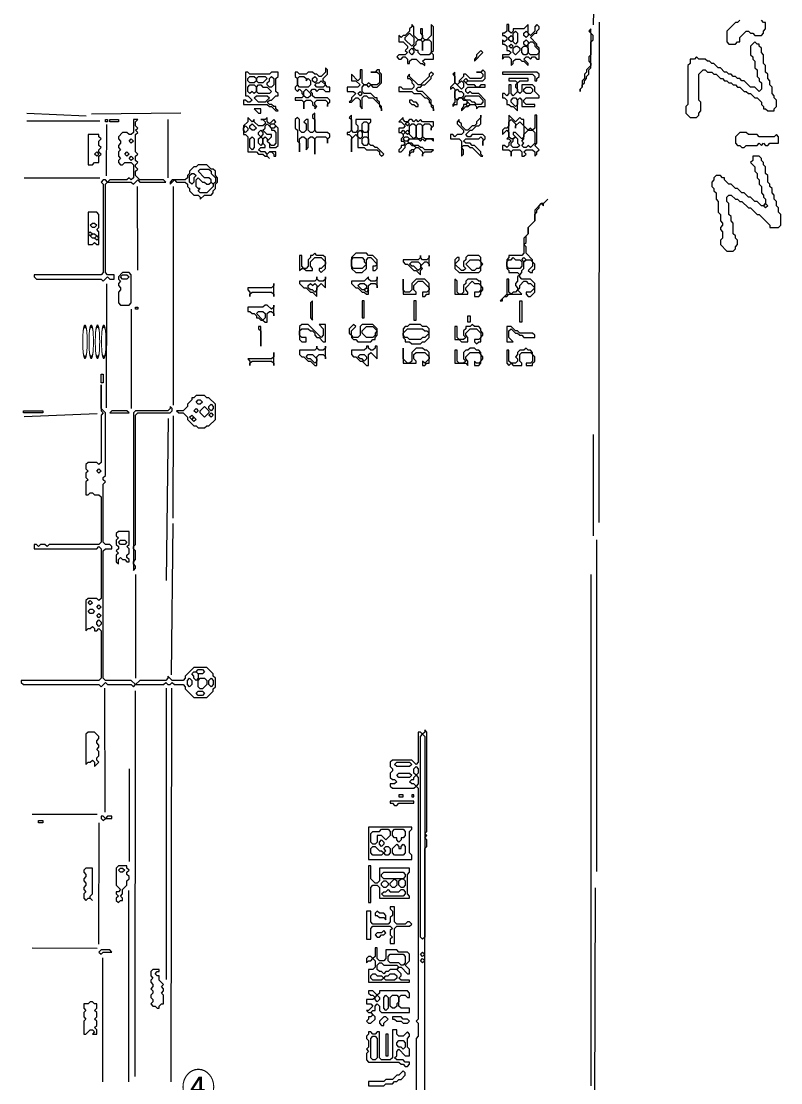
# Model space of a CAD drawing. Extents: x 10 to 1972, y 10 to 1392.
# Drawn here: x 1188 to 1540, y 613.4 to 1105.6 of the extents above; entities that cross this region are included whole.
import ezdxf

# ---------------------------------------------------------------- set-up
doc = ezdxf.new("R2010")
doc.units = 0
for name, color, linetype, lineweight in [('OCR_TEXT', 6, 'Continuous', 0), ('RESIDUAL_GRAPHIC', 3, 'Continuous', 0), ('TEXT_FALLBACK_OUTLINE', 2, 'Continuous', 0), ('TRACE_CURVE', 6, 'Continuous', 0), ('TRACE_STRAIGHT', 5, 'Continuous', 0), ('TRACE_TEXT_SYMBOL', 6, 'Continuous', 0)]:
    doc.layers.add(name, color=color, linetype=linetype, lineweight=lineweight)
doc.styles.add('wqy-unicode', font='wqy-unicode.lff')

msp = doc.modelspace()

# ---------------------------------------------------------------- linework, layer by layer
at = {"layer": 'RESIDUAL_GRAPHIC', "color": 3}
for points in [[(1225, 937), (1225, 925), (1226, 924), (1225, 923), (1225, 901), (1224, 900), (1223, 901), (1219, 901), (1218, 900), (1218, 898), (1219, 897), (1218, 896), (1218, 894), (1219, 893), (1218, 892), (1218, 886), (1219, 886), (1220, 887), (1221, 887), (1222, 886), (1224, 886), (1225, 885), (1225, 864), (1224, 863), (1201, 863), (1200, 862), (1199, 863), (1197, 863), (1196, 862), (1195, 863), (1194, 863), (1194, 861), (1223, 861), (1224, 862), (1225, 861), (1225, 838), (1224, 837), (1223, 838), (1219, 838), (1218, 837), (1218, 823), (1219, 824), (1220, 824), (1221, 825), (1222, 824), (1222, 823), (1223, 823), (1224, 824), (1225, 823), (1225, 801), (1224, 800), (1188, 800), (1188, 799), (1189, 798), (1224, 798), (1225, 797), (1227, 799), (1228, 798), (1239, 798), (1240, 797), (1241, 798), (1254, 798), (1255, 799), (1256, 798)], [(1256, 798), (1257, 798), (1258, 799), (1259, 798), (1263, 798), (1264, 797), (1264, 796), (1268, 792), (1274, 792), (1277, 795), (1277, 796), (1278, 797), (1278, 801), (1277, 802), (1277, 803), (1274, 806), (1268, 806), (1264, 802), (1264, 801), (1263, 800), (1258, 800), (1256, 802), (1256, 801), (1255, 800), (1243, 800), (1241, 798), (1239, 800), (1227, 800), (1226, 801), (1226, 860), (1227, 861), (1230, 861), (1230, 862), (1229, 863), (1227, 863), (1226, 864), (1226, 891), (1227, 892), (1226, 893), (1226, 894), (1227, 895), (1227, 924), (1225, 926), (1225, 937)]]:
    msp.add_lwpolyline(points, dxfattribs=at)
for points in [[(1269, 932), (1268, 931), (1267, 931), (1267, 930), (1265, 928), (1265, 927), (1263, 925), (1260, 925), (1261, 924), (1263, 924), (1265, 922), (1265, 921), (1268, 918), (1269, 918), (1270, 917), (1273, 917), (1274, 918), (1275, 918), (1278, 921), (1278, 928), (1275, 931), (1274, 931), (1273, 932)], [(1268, 925), (1269, 926), (1270, 925), (1269, 924)], [(1269, 929), (1270, 930), (1271, 930), (1272, 929), (1271, 928), (1270, 928)], [(1273, 927), (1275, 925), (1275, 924), (1273, 922), (1271, 924), (1271, 925)], [(1275, 927), (1276, 928), (1277, 927), (1277, 926), (1276, 925), (1275, 926)], [(1266, 922), (1267, 923), (1268, 922), (1267, 921)], [(1267, 921), (1268, 922), (1269, 921), (1268, 920)], [(1275, 923), (1276, 924), (1277, 923), (1276, 922)], [(1223, 897), (1224, 898), (1225, 897), (1224, 896)], [(1219, 836), (1220, 837), (1221, 836), (1220, 835)], [(1219, 832), (1220, 833), (1221, 833), (1222, 832), (1221, 831), (1220, 831)], [(1223, 834), (1224, 835), (1225, 834), (1224, 833)], [(1223, 830), (1224, 831), (1225, 830), (1224, 829)], [(1223, 827), (1224, 828), (1225, 827), (1225, 826), (1224, 825), (1223, 826)], [(1267, 803), (1268, 804), (1269, 804), (1270, 803), (1270, 801), (1269, 800), (1268, 801), (1268, 802)], [(1269, 804), (1270, 805), (1272, 805), (1273, 804), (1272, 803), (1270, 803)], [(1265, 800), (1266, 801), (1267, 800), (1267, 798), (1266, 797), (1265, 798)], [(1270, 800), (1271, 801), (1273, 801), (1274, 800), (1274, 798), (1272, 796), (1271, 796), (1270, 797)], [(1275, 800), (1276, 801), (1277, 800), (1277, 798), (1276, 797), (1275, 798)], [(1269, 794), (1270, 795), (1272, 795), (1273, 794), (1272, 793), (1270, 793)], [(1220, 651), (1219, 650), (1217, 650), (1217, 648), (1218, 647), (1217, 646), (1217, 644), (1218, 643), (1217, 642), (1217, 636), (1218, 636), (1220, 638), (1221, 638), (1222, 637), (1221, 636), (1223, 636), (1223, 638), (1222, 639), (1223, 640), (1223, 642), (1222, 643), (1223, 644), (1223, 646), (1222, 647), (1223, 648), (1223, 650), (1222, 650), (1221, 651)]]:
    msp.add_lwpolyline(points, close=True, dxfattribs=at)
at = {"layer": 'TEXT_FALLBACK_OUTLINE', "color": 2}
for points in [[(1369, 1104), (1369, 1103), (1368, 1102), (1368, 1101), (1366, 1099), (1365, 1099), (1364, 1098), (1363, 1099), (1363, 1096), (1365, 1096), (1367, 1094), (1367, 1093), (1366, 1092), (1367, 1091), (1366, 1090), (1363, 1090), (1362, 1089), (1363, 1088), (1364, 1088), (1365, 1089), (1366, 1089), (1367, 1088), (1367, 1086), (1368, 1086), (1368, 1087), (1369, 1088), (1371, 1088), (1373, 1086), (1374, 1086), (1375, 1085), (1375, 1086), (1374, 1087), (1375, 1088), (1379, 1088), (1379, 1090), (1378, 1091), (1379, 1092), (1379, 1103), (1378, 1104), (1378, 1099), (1376, 1097), (1375, 1097), (1374, 1098), (1374, 1102), (1373, 1102), (1373, 1100), (1374, 1099), (1374, 1098), (1373, 1097), (1372, 1097), (1370, 1099), (1370, 1103)], [(1413, 1104), (1413, 1101), (1412, 1100), (1411, 1100), (1411, 1099), (1412, 1099), (1413, 1098), (1413, 1097), (1412, 1096), (1411, 1097), (1411, 1095), (1412, 1095), (1413, 1094), (1413, 1092), (1414, 1092), (1415, 1091), (1414, 1090), (1411, 1090), (1411, 1088), (1412, 1089), (1414, 1089), (1415, 1088), (1415, 1085), (1416, 1086), (1416, 1087), (1417, 1088), (1419, 1088), (1420, 1087), (1421, 1087), (1423, 1085), (1423, 1086), (1421, 1088), (1422, 1089), (1423, 1089), (1424, 1088), (1425, 1089), (1426, 1089), (1427, 1088), (1428, 1088), (1428, 1093), (1427, 1094), (1427, 1095), (1424, 1098), (1426, 1100), (1427, 1100), (1427, 1101), (1428, 1102), (1428, 1103), (1427, 1104), (1426, 1103), (1426, 1101), (1424, 1099), (1423, 1100), (1423, 1104), (1421, 1102), (1416, 1102), (1416, 1101), (1415, 1100), (1414, 1101), (1414, 1104)], [(1368, 1100), (1370, 1098), (1370, 1095), (1369, 1094), (1366, 1097), (1366, 1098)], [(1414, 1098), (1415, 1099), (1416, 1098), (1416, 1097), (1415, 1096), (1414, 1097)], [(1416, 1100), (1417, 1101), (1418, 1100), (1418, 1096), (1417, 1095), (1416, 1096)], [(1421, 1100), (1422, 1101), (1423, 1100), (1423, 1099), (1422, 1098), (1421, 1099)], [(1368, 1092), (1369, 1093), (1370, 1092), (1370, 1091), (1369, 1090), (1368, 1091)], [(1371, 1096), (1372, 1097), (1373, 1097), (1374, 1096), (1374, 1092), (1374, 1096), (1375, 1097), (1377, 1097), (1378, 1096), (1378, 1091), (1377, 1090), (1373, 1090), (1372, 1091), (1372, 1092), (1371, 1092), (1370, 1093), (1370, 1094), (1371, 1095)], [(1414, 1094), (1415, 1095), (1416, 1094), (1415, 1093)], [(1416, 1093), (1417, 1094), (1418, 1094), (1419, 1093), (1419, 1092), (1417, 1090), (1416, 1091)], [(1420, 1093), (1421, 1094), (1422, 1094), (1423, 1093), (1423, 1091), (1422, 1090), (1421, 1090), (1420, 1091)], [(1421, 1096), (1422, 1097), (1423, 1096), (1423, 1095), (1422, 1094), (1421, 1095)], [(1423, 1095), (1424, 1096), (1425, 1096), (1426, 1095), (1426, 1094), (1428, 1092), (1428, 1091), (1427, 1090), (1424, 1090), (1423, 1091)], [(1401, 1092), (1399, 1090), (1399, 1089), (1398, 1088), (1398, 1087), (1402, 1091)], [(1345, 1083), (1345, 1079), (1344, 1078), (1341, 1081), (1341, 1078), (1343, 1078), (1345, 1076), (1344, 1075), (1339, 1075), (1339, 1073), (1342, 1073), (1343, 1072), (1341, 1070), (1341, 1069), (1340, 1068), (1341, 1068), (1343, 1070), (1344, 1070), (1345, 1069), (1345, 1066), (1346, 1065), (1346, 1070), (1347, 1071), (1348, 1071), (1349, 1070), (1351, 1070), (1354, 1067), (1354, 1066), (1355, 1065), (1355, 1064), (1355, 1066), (1354, 1067), (1354, 1068), (1353, 1069), (1353, 1070), (1352, 1070), (1350, 1072), (1347, 1072), (1346, 1073), (1346, 1075), (1347, 1076), (1348, 1076), (1349, 1075), (1350, 1076), (1351, 1075), (1353, 1075), (1355, 1077), (1355, 1081), (1354, 1082), (1354, 1083), (1353, 1083), (1352, 1082), (1350, 1082), (1353, 1082), (1354, 1081), (1354, 1077), (1353, 1076), (1350, 1076), (1349, 1077), (1348, 1076), (1347, 1076), (1346, 1077), (1346, 1083)], [(1292, 1082), (1292, 1071), (1293, 1071), (1295, 1069), (1294, 1068), (1293, 1068), (1292, 1069), (1291, 1069), (1291, 1067), (1302, 1067), (1303, 1066), (1304, 1066), (1306, 1064), (1307, 1064), (1306, 1065), (1306, 1066), (1305, 1066), (1304, 1067), (1303, 1067), (1302, 1068), (1303, 1069), (1304, 1069), (1306, 1071), (1307, 1071), (1307, 1072), (1306, 1073), (1306, 1079), (1307, 1080), (1307, 1082), (1304, 1082), (1303, 1081), (1294, 1081), (1293, 1082)], [(1293, 1079), (1294, 1080), (1296, 1080), (1297, 1079), (1297, 1078), (1296, 1077), (1294, 1077), (1293, 1078)], [(1297, 1079), (1298, 1080), (1301, 1080), (1302, 1079), (1300, 1077), (1298, 1077), (1297, 1078)], [(1303, 1079), (1304, 1080), (1305, 1079), (1305, 1076), (1304, 1075), (1303, 1075), (1302, 1076), (1302, 1077), (1303, 1078)], [(1316, 1079), (1317, 1080), (1319, 1080), (1320, 1079), (1320, 1078), (1321, 1079), (1322, 1078), (1322, 1076), (1321, 1075), (1317, 1075), (1316, 1076)], [(1323, 1079), (1324, 1080), (1325, 1079), (1325, 1078), (1324, 1077), (1323, 1078)], [(1326, 1077), (1327, 1078), (1329, 1076), (1328, 1075), (1325, 1075), (1324, 1076), (1325, 1077)], [(1378, 1082), (1377, 1081), (1377, 1080), (1373, 1076), (1372, 1076), (1368, 1080), (1368, 1081), (1367, 1080), (1367, 1079), (1368, 1079), (1369, 1078), (1369, 1077), (1370, 1076), (1370, 1075), (1369, 1074), (1365, 1074), (1364, 1075), (1363, 1075), (1363, 1073), (1369, 1073), (1370, 1072), (1373, 1072), (1375, 1070), (1376, 1070), (1377, 1069), (1377, 1068), (1378, 1067), (1378, 1066), (1379, 1065), (1379, 1064), (1379, 1066), (1378, 1067), (1378, 1069), (1374, 1073), (1372, 1073), (1371, 1074), (1372, 1075), (1373, 1075), (1374, 1076), (1375, 1076), (1378, 1079), (1378, 1080), (1379, 1081)], [(1392, 1078), (1393, 1077), (1393, 1075), (1392, 1074), (1390, 1076)], [(1393, 1078), (1394, 1079), (1395, 1078), (1394, 1077)], [(1411, 1082), (1411, 1081), (1425, 1081), (1426, 1080), (1426, 1078), (1427, 1078), (1427, 1079), (1428, 1080), (1428, 1081), (1427, 1082)], [(1414, 1079), (1414, 1078), (1417, 1078), (1418, 1077), (1417, 1076), (1417, 1075), (1418, 1074), (1418, 1073), (1416, 1071), (1415, 1072), (1415, 1076), (1414, 1076), (1414, 1072), (1413, 1071), (1412, 1072), (1411, 1072), (1411, 1070), (1412, 1070), (1413, 1069), (1413, 1067), (1414, 1067), (1415, 1066), (1416, 1066), (1418, 1064), (1418, 1069), (1419, 1070), (1420, 1069), (1420, 1066), (1426, 1066), (1426, 1067), (1422, 1067), (1421, 1068), (1421, 1069), (1422, 1070), (1428, 1070), (1428, 1071), (1426, 1073), (1426, 1075), (1425, 1076), (1420, 1076), (1420, 1073), (1419, 1072), (1418, 1073), (1418, 1077), (1419, 1078), (1423, 1078), (1423, 1079)], [(1293, 1075), (1294, 1076), (1296, 1076), (1297, 1075), (1297, 1073), (1296, 1072), (1295, 1073), (1294, 1072), (1293, 1073)], [(1297, 1075), (1298, 1076), (1299, 1076), (1300, 1075), (1302, 1075), (1304, 1073), (1303, 1072), (1298, 1072), (1297, 1073)], [(1319, 1073), (1320, 1074), (1322, 1072), (1322, 1071), (1321, 1070), (1320, 1070), (1319, 1071)], [(1344, 1072), (1345, 1073), (1346, 1072), (1345, 1071)], [(1389, 1073), (1390, 1074), (1391, 1073), (1392, 1073), (1393, 1072), (1393, 1071), (1392, 1070), (1391, 1070), (1390, 1069), (1389, 1070)], [(1421, 1074), (1422, 1075), (1424, 1075), (1425, 1074), (1425, 1073), (1424, 1072), (1422, 1072), (1421, 1073)], [(1296, 1070), (1297, 1071), (1302, 1071), (1303, 1070), (1301, 1068), (1298, 1068)], [(1368, 1069), (1368, 1068), (1369, 1067), (1370, 1067), (1371, 1066), (1372, 1066), (1372, 1067), (1371, 1068), (1370, 1068), (1369, 1069)], [(1393, 1070), (1394, 1071), (1400, 1071), (1402, 1069), (1402, 1068), (1401, 1067), (1399, 1067), (1398, 1068), (1397, 1068), (1396, 1069), (1394, 1069)], [(1394, 1067), (1395, 1068), (1396, 1067), (1395, 1066)], [(1415, 1069), (1416, 1070), (1417, 1070), (1418, 1069), (1418, 1067), (1417, 1066), (1415, 1068)], [(1296, 1065), (1298, 1063), (1299, 1063), (1299, 1065)], [(1324, 1063), (1323, 1062), (1323, 1061), (1324, 1060), (1324, 1055), (1323, 1054), (1322, 1054), (1321, 1055), (1321, 1060), (1320, 1060), (1319, 1059), (1320, 1058), (1320, 1055), (1319, 1054), (1318, 1054), (1317, 1055), (1317, 1060), (1316, 1061), (1315, 1060), (1315, 1056), (1316, 1055), (1316, 1050), (1317, 1049), (1317, 1045), (1317, 1051), (1318, 1052), (1319, 1052), (1320, 1051), (1320, 1046), (1321, 1047), (1321, 1051), (1322, 1052), (1323, 1052), (1324, 1051), (1324, 1044), (1324, 1051), (1325, 1052), (1329, 1052), (1330, 1051), (1330, 1049), (1330, 1051), (1331, 1052), (1331, 1053), (1330, 1054), (1325, 1054), (1324, 1055)], [(1293, 1061), (1293, 1059), (1291, 1057), (1291, 1053), (1292, 1053), (1293, 1052), (1293, 1045), (1297, 1045), (1298, 1044), (1300, 1044), (1301, 1043), (1302, 1043), (1303, 1042), (1302, 1043), (1302, 1044), (1303, 1045), (1304, 1045), (1305, 1044), (1305, 1043), (1306, 1043), (1306, 1045), (1303, 1045), (1302, 1044), (1301, 1045), (1299, 1045), (1298, 1046), (1299, 1047), (1301, 1047), (1301, 1048), (1300, 1049), (1300, 1051), (1301, 1052), (1302, 1051), (1302, 1050), (1303, 1049), (1303, 1047), (1306, 1047), (1307, 1048), (1307, 1056), (1305, 1058), (1306, 1059), (1305, 1060), (1303, 1058), (1302, 1059), (1302, 1061), (1301, 1060), (1299, 1060), (1300, 1060), (1301, 1059), (1301, 1058), (1300, 1057), (1298, 1057), (1296, 1059), (1296, 1060), (1295, 1059)], [(1341, 1062), (1340, 1061), (1341, 1060), (1341, 1055), (1340, 1054), (1339, 1054), (1339, 1053), (1340, 1053), (1341, 1052), (1341, 1045), (1341, 1051), (1343, 1053), (1344, 1052), (1344, 1047), (1347, 1047), (1348, 1046), (1353, 1046), (1354, 1045), (1354, 1044), (1355, 1043), (1356, 1044), (1353, 1047), (1352, 1047), (1351, 1048), (1350, 1048), (1349, 1049), (1349, 1058), (1350, 1059), (1350, 1060), (1343, 1060), (1343, 1058), (1344, 1057), (1344, 1055), (1343, 1054), (1342, 1054), (1341, 1055)], [(1346, 1058), (1347, 1059), (1348, 1059), (1349, 1058), (1349, 1055), (1348, 1054), (1347, 1054), (1346, 1055)], [(1366, 1058), (1367, 1059), (1368, 1058), (1367, 1057)], [(1401, 1062), (1401, 1061), (1399, 1059), (1399, 1058), (1398, 1057), (1397, 1057), (1395, 1055), (1394, 1055), (1392, 1057), (1392, 1058), (1391, 1059), (1391, 1060), (1390, 1059), (1390, 1058), (1393, 1055), (1393, 1054), (1392, 1053), (1390, 1053), (1389, 1052), (1388, 1053), (1387, 1053), (1387, 1051), (1391, 1051), (1392, 1050), (1392, 1043), (1393, 1044), (1393, 1046), (1392, 1047), (1393, 1048), (1395, 1048), (1396, 1047), (1397, 1047), (1401, 1043), (1402, 1043), (1401, 1044), (1401, 1045), (1398, 1048), (1397, 1048), (1396, 1049), (1394, 1049), (1393, 1050), (1394, 1051), (1400, 1051), (1401, 1052), (1402, 1051), (1402, 1048), (1402, 1050), (1403, 1051), (1403, 1052), (1402, 1053), (1397, 1053), (1396, 1052), (1395, 1052), (1394, 1053), (1396, 1055), (1397, 1055), (1399, 1057), (1400, 1057), (1401, 1058)], [(1414, 1062), (1414, 1057), (1413, 1056), (1412, 1056), (1411, 1055), (1411, 1053), (1413, 1055), (1414, 1054), (1414, 1052), (1413, 1051), (1414, 1051), (1415, 1050), (1414, 1049), (1414, 1048), (1413, 1047), (1412, 1048), (1411, 1048), (1411, 1046), (1414, 1046), (1415, 1045), (1415, 1043), (1415, 1045), (1416, 1046), (1419, 1046), (1420, 1045), (1420, 1043), (1421, 1043), (1422, 1044), (1421, 1045), (1422, 1046), (1425, 1046), (1426, 1045), (1426, 1043), (1427, 1044), (1427, 1045), (1428, 1046), (1426, 1048), (1427, 1049), (1427, 1062), (1426, 1062), (1426, 1056), (1425, 1055), (1424, 1056), (1423, 1055), (1421, 1057), (1421, 1060), (1420, 1060), (1419, 1061), (1417, 1059)], [(1414, 1059), (1415, 1060), (1417, 1058), (1417, 1056), (1417, 1057), (1419, 1059), (1421, 1057), (1421, 1052), (1420, 1051), (1417, 1054), (1416, 1054), (1416, 1053), (1417, 1052), (1416, 1051), (1415, 1051), (1414, 1052)], [(1291, 1056), (1292, 1057), (1293, 1056), (1293, 1055), (1292, 1054), (1291, 1055)], [(1294, 1057), (1295, 1058), (1297, 1056), (1296, 1055), (1295, 1055), (1294, 1056)], [(1298, 1054), (1299, 1055), (1300, 1054), (1300, 1053), (1299, 1052), (1298, 1053)], [(1301, 1057), (1302, 1058), (1304, 1056), (1304, 1055), (1305, 1055), (1306, 1054), (1306, 1049), (1305, 1048), (1304, 1048), (1302, 1050), (1304, 1052), (1304, 1053), (1302, 1053), (1300, 1055), (1301, 1056)], [(1303, 1057), (1304, 1058), (1305, 1058), (1306, 1057), (1305, 1056), (1304, 1056)], [(1344, 1054), (1345, 1055), (1346, 1054), (1346, 1052), (1345, 1051), (1344, 1052)], [(1364, 1054), (1365, 1055), (1366, 1054), (1365, 1053)], [(1366, 1054), (1367, 1055), (1368, 1054), (1367, 1053)], [(1368, 1057), (1369, 1058), (1370, 1058), (1371, 1057), (1371, 1052), (1370, 1051), (1368, 1053)], [(1371, 1057), (1372, 1058), (1373, 1058), (1374, 1057), (1374, 1052), (1373, 1051), (1372, 1051), (1371, 1052)], [(1423, 1055), (1425, 1055), (1426, 1054), (1426, 1049), (1424, 1047), (1423, 1048), (1422, 1047), (1421, 1047), (1420, 1048), (1421, 1049), (1420, 1050), (1421, 1051), (1421, 1053)], [(1294, 1051), (1295, 1052), (1296, 1051), (1296, 1047), (1295, 1046), (1294, 1047)], [(1298, 1051), (1299, 1052), (1300, 1051), (1300, 1049), (1299, 1048), (1298, 1049)], [(1346, 1051), (1347, 1052), (1348, 1052), (1349, 1051), (1349, 1049), (1348, 1048), (1347, 1048), (1346, 1049)], [(1365, 1051), (1366, 1052), (1367, 1052), (1368, 1051), (1367, 1050), (1366, 1050)], [(1416, 1051), (1417, 1052), (1418, 1051), (1418, 1049), (1419, 1048), (1418, 1047), (1416, 1047), (1415, 1048), (1415, 1049), (1416, 1050)], [(1219, 1017), (1219, 1002), (1221, 1002), (1222, 1003), (1223, 1002), (1224, 1002), (1224, 1008), (1223, 1009), (1224, 1010), (1224, 1016), (1223, 1017)], [(1220, 1011), (1221, 1012), (1222, 1012), (1223, 1011), (1222, 1010), (1221, 1010)], [(1219, 1007), (1220, 1008), (1221, 1007), (1220, 1006)], [(1220, 1006), (1221, 1007), (1222, 1007), (1223, 1006), (1222, 1005), (1221, 1005)], [(1222, 1005), (1223, 1006), (1224, 1005), (1223, 1004)], [(1324, 998), (1323, 997), (1322, 997), (1322, 996), (1321, 995), (1321, 992), (1320, 991), (1319, 991), (1318, 992), (1318, 997), (1317, 997), (1317, 990), (1318, 991), (1319, 991), (1320, 990), (1323, 990), (1323, 991), (1322, 992), (1322, 994), (1324, 996), (1327, 996), (1329, 994), (1329, 993), (1327, 991), (1326, 991), (1326, 990), (1327, 989), (1329, 991), (1329, 996), (1328, 997), (1325, 997)], [(1343, 998), (1341, 996), (1341, 991), (1343, 989), (1346, 989), (1348, 991), (1348, 995), (1349, 996), (1350, 996), (1353, 993), (1352, 992), (1351, 992), (1351, 990), (1352, 990), (1353, 991), (1353, 995), (1351, 997), (1349, 997), (1348, 998)], [(1341, 995), (1342, 996), (1346, 996), (1347, 995), (1347, 994), (1348, 993), (1346, 991), (1342, 991), (1341, 992)], [(1373, 997), (1373, 996), (1372, 995), (1365, 995), (1365, 994), (1366, 993), (1367, 993), (1370, 990), (1371, 990), (1373, 988), (1373, 990), (1374, 991), (1373, 992), (1375, 994), (1376, 994), (1377, 993), (1377, 992), (1377, 997), (1377, 996), (1376, 995), (1374, 995), (1373, 996)], [(1395, 997), (1394, 996), (1394, 995), (1393, 994), (1393, 992), (1394, 991), (1393, 990), (1392, 990), (1389, 993), (1391, 995), (1391, 996), (1390, 996), (1389, 995), (1389, 991), (1391, 989), (1400, 989), (1401, 990), (1401, 992), (1402, 993), (1401, 994), (1401, 996), (1400, 997)], [(1396, 995), (1400, 995), (1401, 994), (1401, 992), (1400, 991), (1399, 991), (1398, 990), (1397, 990), (1394, 993)], [(1415, 995), (1416, 996), (1417, 995), (1419, 995), (1420, 994), (1420, 992), (1419, 991), (1414, 991), (1413, 992), (1413, 994), (1414, 995)], [(1420, 995), (1421, 996), (1422, 995), (1421, 994)], [(1368, 993), (1369, 994), (1372, 994), (1373, 993), (1373, 991), (1372, 990), (1370, 992), (1369, 992)], [(1325, 987), (1325, 986), (1324, 985), (1317, 985), (1317, 984), (1319, 982), (1320, 982), (1322, 980), (1323, 980), (1325, 978), (1325, 982), (1327, 984), (1329, 982), (1329, 987), (1329, 986), (1328, 985), (1326, 985), (1325, 986)], [(1349, 987), (1347, 985), (1341, 985), (1341, 984), (1343, 982), (1344, 982), (1346, 980), (1347, 980), (1348, 979), (1349, 979), (1349, 983), (1350, 984), (1352, 984), (1353, 983), (1353, 982), (1353, 987), (1353, 986), (1352, 985), (1350, 985), (1349, 986)], [(1365, 986), (1365, 979), (1371, 979), (1371, 980), (1370, 981), (1370, 983), (1372, 985), (1374, 985), (1377, 982), (1377, 981), (1376, 980), (1374, 980), (1374, 978), (1375, 978), (1376, 979), (1377, 979), (1377, 984), (1375, 986), (1371, 986), (1369, 984), (1369, 981), (1368, 980), (1366, 980), (1365, 981)], [(1389, 986), (1389, 979), (1395, 979), (1395, 980), (1394, 981), (1394, 982), (1397, 985), (1398, 984), (1400, 984), (1401, 983), (1401, 981), (1400, 980), (1398, 980), (1398, 978), (1400, 978), (1401, 979), (1401, 980), (1402, 981), (1402, 982), (1401, 983), (1401, 985), (1400, 985), (1399, 986), (1395, 986), (1394, 985), (1394, 984), (1393, 983), (1393, 980), (1392, 979), (1391, 979), (1390, 980), (1390, 985)], [(1305, 984), (1305, 983), (1304, 982), (1293, 982), (1293, 981), (1294, 980), (1294, 978), (1294, 979), (1295, 980), (1304, 980), (1305, 979), (1305, 978)], [(1321, 983), (1322, 984), (1323, 983), (1324, 984), (1325, 983), (1325, 981), (1324, 980), (1323, 981), (1322, 981), (1321, 982)], [(1344, 983), (1345, 984), (1347, 984), (1348, 983), (1348, 982), (1347, 981), (1346, 981)], [(1347, 981), (1348, 982), (1349, 981), (1348, 980)], [(1323, 976), (1322, 975), (1322, 968), (1323, 967)], [(1346, 976), (1346, 968), (1347, 968), (1347, 976)], [(1370, 976), (1370, 967), (1371, 967), (1371, 976)], [(1419, 976), (1420, 976), (1420, 966), (1419, 966)], [(1301, 974), (1300, 973), (1293, 973), (1293, 971), (1294, 971), (1295, 970), (1296, 970), (1297, 969), (1297, 968), (1298, 968), (1299, 967), (1300, 967), (1301, 966), (1302, 966), (1302, 970), (1303, 971), (1304, 971), (1305, 970), (1305, 969), (1305, 974), (1305, 973), (1304, 972), (1302, 974)], [(1297, 970), (1298, 971), (1300, 971), (1301, 970), (1301, 968), (1300, 967)], [(1318, 965), (1317, 964), (1317, 958), (1318, 957), (1320, 957), (1320, 959), (1318, 959), (1317, 960), (1317, 962), (1318, 963), (1321, 963), (1322, 962), (1323, 962), (1324, 961), (1324, 960), (1325, 959), (1326, 959), (1328, 957), (1329, 957), (1329, 965), (1326, 965), (1328, 963), (1328, 960), (1327, 959), (1321, 965)], [(1342, 965), (1340, 963), (1340, 961), (1341, 960), (1341, 959), (1342, 958), (1343, 958), (1344, 957), (1350, 957), (1351, 958), (1352, 958), (1352, 959), (1353, 960), (1353, 963), (1351, 965), (1346, 965), (1345, 964), (1345, 960), (1344, 959), (1342, 959), (1341, 960), (1341, 962), (1343, 964)], [(1368, 965), (1367, 964), (1366, 964), (1365, 963), (1365, 959), (1366, 958), (1366, 957), (1368, 957), (1369, 956), (1373, 956), (1374, 957), (1375, 957), (1377, 959), (1377, 963), (1376, 964), (1374, 964), (1373, 965)], [(1397, 965), (1396, 964), (1394, 964), (1394, 963), (1393, 962), (1393, 960), (1394, 959), (1393, 958), (1391, 958), (1390, 959), (1390, 964), (1389, 964), (1389, 958), (1391, 958), (1392, 957), (1395, 957), (1395, 959), (1394, 960), (1394, 961), (1396, 963), (1399, 963), (1401, 961), (1401, 959), (1400, 958), (1398, 958), (1398, 957), (1399, 956), (1400, 957), (1401, 957), (1401, 959), (1402, 960), (1402, 961), (1401, 962), (1401, 963), (1400, 964), (1398, 964)], [(1395, 969), (1396, 969), (1396, 966), (1395, 966)], [(1298, 964), (1298, 963), (1299, 962), (1299, 955), (1299, 964)], [(1348, 964), (1351, 964), (1353, 962), (1352, 961), (1352, 960), (1351, 959), (1348, 959), (1346, 961), (1346, 962)], [(1367, 963), (1374, 963), (1375, 962), (1376, 962), (1377, 961), (1375, 959), (1374, 959), (1373, 958), (1368, 958), (1367, 959), (1366, 959), (1365, 960), (1365, 961)], [(1413, 964), (1413, 957), (1416, 957), (1414, 959), (1414, 962), (1415, 963), (1417, 961), (1418, 961), (1419, 960), (1420, 960), (1421, 959), (1426, 959), (1426, 960), (1425, 961), (1419, 961), (1418, 962), (1417, 962), (1415, 964)], [(1325, 955), (1325, 954), (1324, 953), (1317, 953), (1317, 951), (1318, 950), (1319, 950), (1321, 948), (1322, 948), (1324, 946), (1325, 946), (1325, 950), (1326, 951), (1328, 951), (1329, 950), (1329, 949), (1329, 955), (1329, 954), (1328, 953), (1326, 953), (1325, 954)], [(1348, 955), (1348, 954), (1347, 953), (1341, 953), (1341, 951), (1342, 950), (1343, 950), (1345, 948), (1346, 948), (1348, 946), (1349, 946), (1349, 951), (1350, 952), (1353, 949), (1353, 955), (1352, 955), (1352, 954), (1351, 953), (1350, 953), (1349, 954), (1349, 955)], [(1305, 952), (1305, 950), (1304, 949), (1293, 949), (1294, 948), (1294, 946), (1294, 947), (1295, 948), (1304, 948), (1305, 947), (1305, 946)], [(1320, 950), (1321, 951), (1323, 951), (1325, 949), (1325, 948), (1324, 947), (1322, 949), (1321, 949)], [(1344, 950), (1345, 951), (1347, 951), (1348, 950), (1348, 949), (1347, 948), (1346, 949), (1345, 949)], [(1365, 954), (1365, 947), (1371, 947), (1371, 948), (1370, 949), (1370, 951), (1371, 952), (1375, 952), (1377, 950), (1377, 949), (1375, 947), (1374, 948), (1374, 946), (1375, 946), (1376, 947), (1377, 947), (1377, 952), (1376, 953), (1375, 953), (1374, 954), (1371, 954), (1369, 952), (1369, 948), (1368, 947), (1367, 947), (1365, 949)], [(1396, 954), (1395, 953), (1394, 953), (1393, 952), (1393, 949), (1394, 948), (1393, 947), (1391, 947), (1390, 948), (1390, 953), (1389, 953), (1389, 947), (1394, 947), (1395, 946), (1395, 948), (1394, 949), (1394, 950), (1396, 952), (1400, 952), (1401, 951), (1401, 948), (1400, 947), (1399, 947), (1398, 948), (1398, 946), (1400, 946), (1401, 947), (1401, 948), (1402, 949), (1402, 950), (1401, 951), (1401, 952), (1400, 953), (1399, 953), (1398, 954)], [(1422, 954), (1421, 953), (1419, 953), (1418, 952), (1418, 951), (1417, 950), (1418, 949), (1418, 948), (1417, 947), (1415, 947), (1414, 948), (1414, 953), (1413, 953), (1413, 947), (1414, 946), (1415, 947), (1416, 946), (1420, 946), (1420, 947), (1419, 948), (1419, 951), (1420, 952), (1424, 952), (1425, 951), (1425, 948), (1424, 947), (1422, 947), (1422, 946), (1425, 946), (1425, 947), (1426, 948), (1426, 950), (1425, 951), (1425, 952), (1424, 953), (1423, 953)], [(1373, 774), (1374, 775), (1375, 774), (1375, 681), (1374, 680), (1373, 681)], [(1361, 761), (1362, 762), (1368, 762), (1369, 761), (1368, 760), (1362, 760)], [(1370, 759), (1371, 760), (1372, 759), (1372, 757), (1371, 756), (1370, 757)], [(1362, 756), (1363, 757), (1368, 757), (1369, 756), (1368, 755), (1363, 755)], [(1370, 755), (1371, 756), (1372, 755), (1372, 752), (1371, 751), (1370, 752), (1369, 752), (1368, 753), (1369, 754), (1370, 754)], [(1359, 744), (1359, 743), (1360, 743), (1361, 742), (1362, 742), (1363, 743), (1370, 743), (1370, 744)], [(1363, 747), (1363, 746), (1365, 746), (1365, 747)], [(1369, 747), (1369, 746), (1370, 746), (1370, 747)], [(1349, 732), (1349, 717), (1369, 717), (1369, 719), (1368, 720), (1368, 730), (1369, 731), (1369, 732)], [(1354, 730), (1355, 731), (1358, 731), (1359, 730), (1359, 728), (1357, 726), (1355, 728), (1353, 728), (1353, 725), (1352, 724), (1351, 724), (1350, 725), (1350, 729), (1351, 730)], [(1360, 730), (1361, 731), (1365, 731), (1366, 730), (1366, 728), (1365, 727), (1364, 727), (1364, 726), (1363, 725), (1362, 726), (1362, 727), (1361, 727), (1360, 728)], [(1354, 725), (1355, 726), (1356, 725), (1356, 724), (1355, 723), (1354, 724)], [(1362, 724), (1363, 723), (1363, 722), (1364, 722), (1364, 723), (1365, 724), (1366, 723), (1366, 720), (1365, 719), (1361, 719), (1360, 720), (1360, 722)], [(1350, 722), (1351, 723), (1352, 723), (1354, 721), (1355, 721), (1356, 720), (1355, 719), (1351, 719), (1350, 720)], [(1356, 722), (1357, 723), (1358, 723), (1359, 722), (1359, 720), (1358, 719), (1357, 719), (1356, 720), (1357, 721)], [(1233, 714), (1232, 713), (1232, 705), (1234, 703), (1233, 702), (1232, 702), (1232, 701), (1233, 700), (1232, 699), (1232, 698), (1233, 697), (1234, 698), (1235, 698), (1235, 699), (1234, 700), (1235, 701), (1235, 703), (1237, 705), (1237, 707), (1238, 708), (1238, 709), (1237, 710), (1237, 711), (1238, 712), (1237, 713), (1237, 714)], [(1349, 714), (1349, 697), (1350, 697), (1350, 704), (1351, 705), (1353, 705), (1354, 704), (1354, 699), (1368, 699), (1368, 700), (1367, 701), (1367, 710), (1368, 711), (1368, 713), (1354, 713), (1354, 707), (1353, 706), (1352, 706), (1350, 708), (1350, 714)], [(1233, 712), (1234, 713), (1235, 713), (1236, 712), (1235, 711), (1234, 711)], [(1355, 710), (1356, 711), (1365, 711), (1366, 710), (1366, 709), (1365, 708), (1356, 708), (1355, 709)], [(1355, 706), (1356, 707), (1357, 707), (1358, 706), (1358, 705), (1357, 704), (1356, 704), (1355, 705)], [(1361, 708), (1362, 707), (1362, 705), (1361, 704), (1360, 704), (1359, 705), (1359, 706)], [(1363, 707), (1364, 708), (1365, 708), (1366, 707), (1366, 705), (1365, 704), (1364, 704), (1363, 705)], [(1357, 702), (1358, 703), (1359, 702), (1363, 702), (1364, 703), (1365, 703), (1366, 702), (1366, 701), (1365, 700), (1356, 700), (1355, 701), (1356, 702)], [(1359, 695), (1359, 694), (1360, 693), (1360, 691), (1359, 690), (1359, 688), (1358, 687), (1351, 687), (1350, 688), (1350, 693), (1348, 693), (1348, 680), (1350, 680), (1350, 685), (1351, 686), (1359, 686), (1360, 685), (1359, 684), (1359, 682), (1360, 681), (1359, 680), (1359, 678), (1361, 678), (1361, 685), (1362, 686), (1368, 686), (1369, 687), (1368, 688), (1367, 688), (1366, 687), (1362, 687), (1361, 688), (1361, 695)], [(1353, 693), (1352, 692), (1352, 691), (1353, 691), (1354, 690), (1356, 690), (1357, 689), (1357, 691), (1356, 692), (1354, 692)], [(1356, 684), (1355, 683), (1353, 683), (1352, 682), (1353, 681), (1354, 681), (1355, 682), (1356, 682), (1357, 683)], [(1352, 676), (1352, 672), (1351, 671), (1350, 672), (1349, 672), (1348, 671), (1348, 669), (1349, 670), (1350, 670), (1351, 671), (1352, 670), (1352, 667), (1351, 666), (1349, 666), (1349, 660), (1368, 660), (1368, 661), (1364, 661), (1363, 662), (1364, 663), (1364, 664), (1362, 666), (1363, 667), (1364, 667), (1367, 664), (1368, 664), (1368, 666), (1366, 668), (1368, 670), (1368, 673), (1367, 674), (1363, 674), (1362, 675), (1357, 675), (1357, 671), (1356, 670), (1354, 670), (1353, 671), (1353, 676)], [(1358, 672), (1359, 673), (1365, 673), (1366, 672), (1366, 669), (1365, 668), (1364, 668), (1363, 669), (1359, 669), (1358, 670)], [(1373, 673), (1374, 674), (1375, 673), (1374, 672)], [(1373, 670), (1374, 671), (1375, 670), (1374, 669)], [(1249, 666), (1248, 665), (1248, 663), (1249, 662), (1248, 661), (1248, 660), (1249, 659), (1249, 658), (1248, 657), (1249, 656), (1249, 655), (1248, 654), (1248, 653), (1249, 652), (1249, 651), (1248, 650), (1249, 649), (1250, 649), (1251, 648), (1252, 648), (1252, 649), (1253, 650), (1254, 650), (1254, 654), (1253, 655), (1254, 656), (1254, 657), (1253, 658), (1254, 659), (1252, 661), (1252, 663), (1251, 663), (1250, 664), (1251, 665), (1252, 665), (1252, 666)], [(1353, 668), (1354, 669), (1355, 669), (1356, 668), (1362, 668), (1363, 667), (1362, 666), (1359, 666), (1358, 665), (1357, 665), (1356, 664), (1355, 665), (1354, 665), (1353, 666)], [(1350, 663), (1351, 664), (1352, 664), (1353, 663), (1355, 663), (1356, 662), (1355, 661), (1351, 661), (1350, 662)], [(1358, 663), (1359, 664), (1361, 664), (1362, 663), (1362, 662), (1361, 661), (1357, 661), (1356, 662), (1357, 663)], [(1349, 656), (1349, 655), (1350, 654), (1351, 654), (1352, 653), (1351, 652), (1348, 652), (1348, 650), (1350, 650), (1351, 649), (1349, 647), (1348, 647), (1349, 646), (1350, 646), (1351, 645), (1350, 644), (1349, 644), (1349, 643), (1348, 642), (1349, 641), (1350, 641), (1352, 643), (1352, 644), (1350, 646), (1351, 647), (1352, 647), (1352, 649), (1353, 650), (1354, 649), (1354, 647), (1355, 646), (1368, 646), (1368, 648), (1364, 648), (1363, 649), (1363, 653), (1364, 654), (1366, 654), (1367, 653), (1368, 653), (1368, 655), (1367, 656), (1354, 656), (1354, 655), (1353, 654), (1351, 656)], [(1352, 653), (1353, 654), (1354, 653), (1354, 652), (1353, 651), (1352, 652)], [(1356, 653), (1357, 654), (1358, 653), (1358, 648), (1357, 647), (1356, 648)], [(1359, 653), (1360, 654), (1362, 654), (1363, 653), (1363, 651), (1362, 650), (1362, 649), (1361, 648), (1360, 648), (1359, 649)], [(1356, 644), (1354, 642), (1354, 641), (1355, 640), (1356, 640), (1356, 641), (1358, 643), (1357, 644)], [(1360, 644), (1360, 643), (1361, 643), (1362, 642), (1364, 642), (1365, 641), (1367, 641), (1368, 642), (1367, 643), (1365, 643), (1364, 644)], [(1360, 638), (1360, 625), (1359, 624), (1355, 624), (1354, 625), (1354, 637), (1353, 637), (1352, 636), (1351, 636), (1350, 637), (1349, 637), (1349, 636), (1348, 635), (1348, 634), (1349, 633), (1349, 630), (1348, 629), (1349, 628), (1348, 627), (1348, 624), (1349, 623), (1363, 623), (1364, 622), (1365, 622), (1366, 621), (1367, 621), (1368, 622), (1368, 623), (1366, 623), (1365, 624), (1362, 624), (1361, 625), (1362, 626), (1362, 628), (1363, 629), (1366, 626), (1368, 626), (1368, 629), (1367, 630), (1367, 634), (1368, 635), (1368, 636), (1367, 637), (1365, 635), (1363, 635), (1362, 636), (1362, 638)], [(1350, 634), (1351, 635), (1352, 635), (1353, 634), (1353, 625), (1352, 624), (1351, 624), (1350, 625)], [(1357, 636), (1357, 626), (1358, 626), (1358, 636)], [(1362, 632), (1363, 633), (1365, 633), (1366, 632), (1366, 630), (1365, 629), (1364, 630), (1363, 630), (1362, 631)], [(1365, 619), (1363, 617), (1362, 617), (1360, 615), (1357, 615), (1356, 614), (1349, 614), (1349, 612), (1356, 612), (1357, 613), (1360, 613), (1361, 614), (1362, 614), (1363, 615), (1364, 615), (1366, 617), (1366, 618)]]:
    msp.add_lwpolyline(points, close=True, dxfattribs=at)
for points in [[(1329, 1084), (1329, 1082), (1327, 1080), (1326, 1080), (1325, 1081), (1324, 1081), (1323, 1082), (1321, 1082), (1320, 1081), (1317, 1081), (1316, 1082), (1315, 1082), (1315, 1080), (1316, 1079), (1316, 1076), (1315, 1075), (1315, 1074), (1316, 1073), (1317, 1074), (1318, 1073), (1318, 1072), (1319, 1071), (1318, 1070), (1315, 1070), (1315, 1069), (1318, 1069), (1319, 1068), (1319, 1065), (1319, 1068), (1320, 1069), (1322, 1069), (1323, 1068), (1323, 1067), (1324, 1066), (1324, 1065), (1325, 1066), (1324, 1067), (1324, 1068), (1325, 1069), (1329, 1069), (1330, 1068), (1330, 1066), (1330, 1067), (1331, 1068), (1331, 1069), (1330, 1070), (1324, 1070), (1323, 1071), (1323, 1072), (1322, 1073), (1323, 1074), (1324, 1074), (1325, 1073), (1326, 1074), (1328, 1074), (1329, 1073), (1331, 1073), (1331, 1075), (1330, 1075), (1329, 1076), (1329, 1077), (1328, 1078), (1328, 1079), (1330, 1081)], [(1330, 1081), (1330, 1083), (1329, 1084)], [(1402, 1083), (1401, 1082), (1399, 1082), (1401, 1082), (1402, 1081), (1402, 1080), (1401, 1079), (1396, 1079), (1394, 1081), (1393, 1081), (1393, 1080), (1391, 1078), (1391, 1077), (1390, 1076), (1389, 1077), (1389, 1082), (1388, 1081), (1389, 1080), (1389, 1077), (1387, 1075), (1387, 1074), (1388, 1075), (1389, 1074), (1389, 1068), (1388, 1067), (1388, 1066), (1389, 1067), (1390, 1067), (1390, 1069), (1391, 1070), (1392, 1070), (1393, 1069), (1394, 1069), (1395, 1068), (1394, 1067), (1393, 1067), (1393, 1066), (1392, 1065), (1392, 1064), (1394, 1066), (1395, 1066), (1396, 1067), (1398, 1067), (1399, 1066), (1399, 1065), (1400, 1066), (1403, 1066), (1403, 1069), (1400, 1072), (1397, 1072), (1396, 1073), (1395, 1072), (1394, 1073), (1394, 1074), (1395, 1075), (1403, 1075), (1403, 1076), (1401, 1076), (1400, 1075), (1399, 1075), (1398, 1076), (1395, 1076), (1394, 1077), (1395, 1078)], [(1395, 1078), (1402, 1078), (1403, 1079), (1403, 1082), (1402, 1083)], [(1365, 1061), (1363, 1059), (1364, 1059), (1366, 1057), (1365, 1056), (1363, 1056), (1363, 1054), (1364, 1054), (1365, 1053), (1365, 1052), (1364, 1051), (1364, 1050), (1365, 1050), (1366, 1049), (1365, 1048), (1364, 1048), (1364, 1047), (1363, 1046), (1363, 1045), (1364, 1045), (1366, 1047), (1366, 1048), (1367, 1049), (1368, 1049), (1369, 1048), (1370, 1048), (1371, 1047), (1370, 1046), (1369, 1046), (1368, 1045), (1368, 1043), (1368, 1044), (1369, 1045), (1370, 1045), (1370, 1046), (1371, 1047), (1372, 1047), (1374, 1045), (1374, 1043), (1374, 1044), (1375, 1045), (1378, 1045), (1379, 1046), (1375, 1046), (1374, 1047), (1373, 1047), (1372, 1048), (1370, 1048), (1369, 1049), (1368, 1049), (1367, 1050), (1368, 1051), (1372, 1051), (1373, 1050), (1374, 1051), (1375, 1050), (1376, 1051), (1378, 1051), (1379, 1050), (1379, 1051), (1375, 1051), (1374, 1052), (1374, 1057), (1375, 1058)], [(1375, 1058), (1377, 1058), (1378, 1057), (1378, 1055), (1378, 1056), (1379, 1057), (1379, 1059), (1374, 1059), (1373, 1060), (1372, 1059), (1371, 1060), (1370, 1059), (1369, 1060), (1368, 1060), (1367, 1059), (1366, 1059), (1365, 1060), (1365, 1061)], [(1432, 1023), (1430, 1021), (1429, 1021), (1426, 1018), (1426, 1013), (1423, 1010), (1423, 1007), (1421, 1005), (1421, 998), (1420, 997), (1414, 997), (1414, 996), (1413, 995), (1413, 991), (1414, 990), (1414, 989), (1418, 989), (1419, 988), (1418, 987), (1418, 985), (1417, 984), (1417, 983), (1418, 982), (1418, 981), (1417, 980), (1416, 980), (1415, 979), (1414, 980), (1414, 986), (1413, 986), (1413, 979), (1410, 976), (1411, 976), (1411, 977), (1412, 978), (1413, 978), (1414, 979), (1420, 979), (1418, 981), (1419, 982), (1419, 983), (1421, 985), (1422, 985), (1423, 984), (1424, 984), (1426, 982), (1424, 980), (1422, 980), (1422, 979), (1423, 978), (1424, 978), (1426, 980), (1426, 984), (1424, 986), (1420, 986), (1419, 987), (1419, 988), (1420, 989), (1420, 990), (1421, 991), (1421, 994), (1422, 995), (1424, 995), (1425, 994)], [(1425, 994), (1425, 992), (1423, 990), (1424, 989), (1425, 989), (1425, 990), (1426, 991), (1426, 993), (1425, 994), (1425, 995), (1422, 998), (1422, 1001), (1421, 1002), (1422, 1003), (1422, 1006), (1423, 1007), (1423, 1010), (1426, 1013), (1426, 1016), (1427, 1017), (1427, 1018), (1428, 1019), (1428, 1020), (1429, 1021), (1430, 1020), (1430, 1021), (1432, 1023)], [(1375, 581), (1375, 722), (1376, 723), (1376, 726), (1375, 727), (1376, 728), (1375, 729), (1376, 730), (1376, 776), (1375, 777), (1375, 776), (1374, 775), (1373, 776), (1372, 776), (1372, 762), (1371, 761), (1369, 763), (1360, 763), (1359, 762), (1359, 760), (1360, 759), (1360, 758), (1359, 757), (1359, 755), (1360, 754), (1361, 754), (1362, 753), (1361, 752), (1359, 752), (1359, 751), (1360, 750), (1370, 750), (1371, 751), (1372, 750), (1372, 643), (1371, 642), (1372, 641), (1372, 635), (1371, 634), (1371, 581)]]:
    msp.add_lwpolyline(points, dxfattribs=at)
at = {"layer": 'TRACE_CURVE', "color": 6}
for points in [[(1240, 1060), (1240, 1054), (1239, 1053), (1238, 1053), (1237, 1054), (1235, 1054), (1233, 1052), (1233, 1051), (1234, 1050), (1234, 1049), (1233, 1048), (1233, 1047), (1234, 1046), (1233, 1045), (1233, 1043), (1234, 1042), (1233, 1041), (1233, 1040), (1234, 1039), (1235, 1039), (1236, 1040), (1239, 1040), (1240, 1039), (1240, 1033), (1239, 1032), (1238, 1033), (1237, 1032), (1229, 1032), (1228, 1031), (1227, 1032), (1226, 1032), (1225, 1031), (1226, 1030), (1226, 989), (1225, 988), (1194, 988), (1194, 987), (1195, 986), (1225, 986), (1226, 985), (1228, 987), (1229, 986), (1231, 986), (1231, 988), (1228, 988), (1227, 989), (1227, 1030), (1228, 1031), (1239, 1031), (1240, 1030), (1242, 1032), (1243, 1031), (1255, 1031), (1254, 1032), (1243, 1032), (1241, 1034), (1241, 1036), (1242, 1037), (1241, 1038), (1241, 1039), (1242, 1040), (1241, 1041), (1241, 1043), (1242, 1044)], [(1242, 1044), (1241, 1045), (1241, 1053), (1242, 1054), (1241, 1055), (1242, 1056), (1241, 1057), (1241, 1059), (1242, 1060), (1240, 1060)]]:
    msp.add_lwpolyline(points, dxfattribs=at)
for points in [[(1238, 1050), (1239, 1051), (1240, 1050), (1239, 1049)], [(1236, 1044), (1237, 1045), (1238, 1044), (1237, 1043)], [(1238, 1042), (1239, 1043), (1240, 1042), (1239, 1041)], [(1257, 927), (1257, 926), (1256, 925), (1241, 925), (1240, 924), (1240, 851), (1241, 852), (1241, 853), (1240, 854), (1240, 855), (1241, 856), (1241, 860), (1240, 861), (1240, 862), (1241, 863), (1241, 923), (1242, 924), (1257, 924), (1258, 925), (1258, 926)]]:
    msp.add_lwpolyline(points, close=True, dxfattribs=at)
at = {"layer": 'TRACE_STRAIGHT', "color": 5}
for p, q in [((1453.28, 1103.84), (1454.17, 1163.88)), ((1455.77, 873.11), (1456.02, 1105.13)), ((1220.61, 1062.58), (1261.89, 1063.17)), ((1190.58, 1062.97), (1218.14, 1061.68)), ((1190.62, 1059.44), (1224.37, 1059.39)), ((1256, 1060), (1256, 1033)), ((1227.59, 1033.87), (1227.64, 1057.63)), ((1189.37, 1032.97), (1224.38, 1032.93)), ((1241.71, 1028.88), (1241.84, 990.12)), ((1258.61, 927.62), (1258.61, 1028.88)), ((1227.51, 926.37), (1227.7, 983.88)), ((1239, 972), (1239, 926)), ((1189.34, 922.27), (1223.13, 923.69)), ((1255.3, 846.36), (1256.22, 921.38)), ((1258.47, 875.12), (1258.63, 922.62)), ((1453, 914), (1453, 867)), ((1257.62, 802.62), (1258.46, 872.64)), ((1454.69, 711.37), (1454.73, 865.13)), ((1241, 849), (1241, 801)), ((1452, 849), (1452, 612)), ((1226.66, 796.38), (1226.67, 738.88)), ((1240.86, 616.37), (1240.92, 795.13)), ((1255.13, 796.37), (1255.18, 661.37)), ((1257.46, 613.87), (1257.74, 796.37)), ((1238, 759), (1238, 716)), ((1193.12, 738), (1223.13, 737.92)), ((1224, 677.62), (1224.15, 733.88)), ((1453.45, 506.37), (1454.1, 703.88)), ((1237.84, 613.88), (1237.9, 702.63)), ((1193.12, 675.96), (1223.13, 675.88)), ((1225.75, 613.87), (1225.79, 671.38))]:
    msp.add_line(p, q, dxfattribs=at)
at = {"layer": 'TRACE_TEXT_SYMBOL', "color": 6}
for points in [[(1521, 1106), (1520, 1105), (1519, 1105), (1515, 1101), (1515, 1096), (1516, 1095), (1519, 1095), (1520, 1096), (1521, 1096), (1521, 1098), (1524, 1101), (1525, 1101), (1526, 1100), (1527, 1100), (1528, 1099), (1531, 1099), (1532, 1100), (1532, 1101), (1533, 1102), (1533, 1105), (1532, 1105), (1531, 1106)], [(1528, 1096), (1526, 1094), (1526, 1090), (1527, 1089), (1527, 1088), (1528, 1087), (1528, 1084), (1529, 1083), (1529, 1080), (1530, 1079), (1530, 1078), (1531, 1077), (1531, 1074), (1530, 1073), (1528, 1075), (1526, 1075), (1523, 1078), (1522, 1078), (1521, 1079), (1520, 1079), (1519, 1080), (1518, 1080), (1517, 1081), (1516, 1081), (1515, 1082), (1514, 1082), (1512, 1084), (1511, 1084), (1509, 1086), (1508, 1086), (1507, 1087), (1506, 1087), (1505, 1088), (1502, 1088), (1501, 1089), (1500, 1088), (1498, 1088), (1498, 1086), (1497, 1085), (1497, 1067), (1496, 1066), (1496, 1063), (1498, 1061), (1501, 1061), (1502, 1062), (1502, 1063), (1503, 1064), (1503, 1068), (1502, 1069), (1502, 1081), (1504, 1083), (1505, 1083), (1506, 1082), (1508, 1082), (1509, 1081), (1510, 1081), (1512, 1079), (1513, 1079), (1514, 1078), (1515, 1078), (1516, 1077), (1517, 1077), (1518, 1076), (1519, 1076)], [(1519, 1076), (1520, 1075), (1521, 1075), (1523, 1073), (1524, 1073), (1525, 1072), (1526, 1072), (1528, 1070), (1529, 1070), (1531, 1068), (1531, 1067), (1532, 1066), (1532, 1065), (1533, 1065), (1534, 1064), (1537, 1064), (1537, 1065), (1538, 1066), (1538, 1069), (1537, 1070), (1537, 1071), (1536, 1072), (1536, 1075), (1535, 1076), (1535, 1078), (1534, 1079), (1534, 1081), (1533, 1082), (1533, 1085), (1532, 1086), (1532, 1090), (1531, 1091), (1531, 1093), (1530, 1094), (1530, 1095), (1529, 1095), (1528, 1096)], [(1527, 1043), (1527, 1041), (1526, 1040), (1528, 1038), (1528, 1036), (1529, 1035), (1529, 1033), (1530, 1032), (1530, 1030), (1531, 1029), (1531, 1026), (1532, 1025), (1532, 1024), (1533, 1023), (1533, 1021), (1532, 1020), (1531, 1020), (1529, 1022), (1528, 1022), (1526, 1024), (1525, 1024), (1523, 1026), (1522, 1026), (1520, 1028), (1519, 1028), (1517, 1030), (1516, 1030), (1514, 1032), (1514, 1033), (1513, 1033), (1512, 1034), (1510, 1034), (1509, 1033), (1509, 1032), (1508, 1031), (1508, 1029), (1509, 1028), (1509, 1027), (1510, 1026), (1510, 1023), (1511, 1022), (1511, 1017), (1512, 1016), (1512, 1013), (1513, 1012), (1513, 1011), (1512, 1010), (1512, 1009), (1513, 1008), (1513, 1005), (1512, 1004), (1512, 1002), (1515, 999), (1518, 999), (1519, 1000), (1519, 1001), (1520, 1002), (1520, 1004), (1519, 1005), (1519, 1006), (1518, 1007), (1518, 1012), (1517, 1013), (1517, 1015)], [(1517, 1015), (1516, 1016), (1516, 1021), (1515, 1022), (1515, 1024), (1516, 1025), (1517, 1025), (1519, 1023), (1520, 1023), (1521, 1022), (1522, 1022), (1525, 1019), (1526, 1019), (1529, 1016), (1530, 1016), (1535, 1011), (1535, 1010), (1539, 1010), (1540, 1011), (1540, 1016), (1539, 1017), (1539, 1019), (1538, 1020), (1538, 1022), (1537, 1023), (1537, 1025), (1536, 1026), (1536, 1028), (1535, 1029), (1535, 1030), (1534, 1031), (1534, 1034), (1533, 1035), (1533, 1038), (1532, 1039), (1532, 1040), (1531, 1041), (1531, 1042), (1530, 1043), (1527, 1043)]]:
    msp.add_lwpolyline(points, dxfattribs=at)
for points in [[(1452, 1102), (1451, 1101), (1452, 1100), (1452, 1090), (1451, 1089), (1451, 1087), (1452, 1086), (1452, 1085), (1450, 1083), (1450, 1082), (1449, 1081), (1449, 1079), (1448, 1078), (1448, 1075), (1447, 1074), (1447, 1073), (1447, 1074), (1448, 1075), (1448, 1076), (1449, 1077), (1449, 1078), (1450, 1079), (1450, 1080), (1451, 1081), (1451, 1083), (1452, 1084), (1452, 1096), (1453, 1097), (1453, 1099), (1452, 1100)], [(1227, 1060), (1228, 1060), (1228, 1059), (1227, 1059)], [(1229, 1060), (1233, 1060), (1233, 1059), (1229, 1059)], [(1521, 1054), (1519, 1052), (1519, 1049), (1520, 1048), (1521, 1048), (1522, 1047), (1523, 1047), (1524, 1048), (1529, 1048), (1530, 1049), (1531, 1048), (1532, 1049), (1533, 1048), (1534, 1048), (1535, 1049), (1539, 1049), (1539, 1052), (1538, 1053), (1537, 1052), (1530, 1052), (1529, 1053), (1525, 1053), (1524, 1054)], [(1219, 1053), (1219, 1039), (1221, 1039), (1222, 1040), (1224, 1040), (1224, 1043), (1225, 1044), (1224, 1045), (1224, 1046), (1225, 1047), (1224, 1048), (1224, 1050), (1225, 1051), (1224, 1052), (1224, 1053)], [(1222, 1044), (1223, 1045), (1224, 1044), (1223, 1043)], [(1270, 1039), (1269, 1038), (1268, 1038), (1266, 1036), (1266, 1035), (1265, 1034), (1265, 1033), (1264, 1032), (1258, 1032), (1257, 1031), (1257, 1030), (1259, 1032), (1260, 1031), (1264, 1031), (1265, 1030), (1265, 1029), (1266, 1028), (1266, 1027), (1268, 1025), (1270, 1025), (1271, 1024), (1271, 1023), (1273, 1025), (1276, 1025), (1277, 1026), (1277, 1027), (1278, 1028), (1278, 1030), (1279, 1031), (1279, 1033), (1278, 1034), (1278, 1036), (1277, 1037), (1276, 1037), (1274, 1039)], [(1266, 1034), (1267, 1035), (1268, 1035), (1269, 1034), (1268, 1033), (1268, 1031), (1267, 1030), (1266, 1031)], [(1270, 1036), (1271, 1037), (1275, 1037), (1276, 1036), (1276, 1035), (1278, 1033), (1278, 1031), (1277, 1030), (1276, 1031), (1276, 1032), (1275, 1033), (1273, 1033)], [(1269, 1032), (1270, 1033), (1272, 1031), (1273, 1031), (1274, 1030), (1275, 1030), (1276, 1031), (1277, 1030), (1277, 1029), (1274, 1026), (1271, 1026), (1270, 1027), (1271, 1028), (1270, 1028), (1269, 1029)], [(1532, 1020), (1533, 1021), (1534, 1020), (1533, 1019)], [(1235, 989), (1233, 987), (1233, 986), (1234, 985), (1233, 984), (1233, 983), (1234, 982), (1234, 981), (1233, 980), (1233, 975), (1234, 974), (1238, 974), (1239, 975), (1239, 988), (1238, 989)], [(1234, 987), (1235, 988), (1237, 988), (1238, 987), (1237, 986), (1235, 986)], [(1241, 973), (1242, 973), (1242, 972), (1241, 972)], [(1225, 942), (1226, 942), (1226, 938), (1225, 938)], [(1189, 925), (1198, 925), (1198, 924), (1189, 924)], [(1230, 925), (1229, 924), (1238, 924), (1237, 925)], [(1233, 869), (1232, 868), (1232, 867), (1233, 866), (1232, 865), (1232, 863), (1233, 862), (1233, 861), (1232, 860), (1233, 859), (1232, 858), (1232, 855), (1233, 854), (1233, 856), (1234, 857), (1235, 856), (1236, 856), (1237, 855), (1238, 855), (1238, 856), (1237, 857), (1237, 858), (1238, 859), (1238, 861), (1237, 862), (1238, 863), (1238, 869)], [(1233, 864), (1234, 865), (1236, 865), (1237, 864), (1236, 863), (1234, 863)], [(1219, 776), (1218, 775), (1218, 761), (1219, 762), (1220, 762), (1221, 763), (1222, 762), (1222, 760), (1224, 762), (1223, 763), (1223, 764), (1224, 765), (1224, 767), (1223, 768), (1224, 769), (1224, 770), (1223, 771), (1223, 772), (1224, 773), (1224, 774), (1222, 776)], [(1196, 735), (1198, 735), (1198, 734), (1196, 734)], [(1225, 737), (1225, 736), (1226, 735), (1227, 736), (1230, 736), (1230, 737), (1228, 737), (1227, 736), (1226, 737)], [(1218, 713), (1217, 712), (1217, 711), (1218, 710), (1218, 709), (1217, 708), (1217, 707), (1218, 706), (1218, 705), (1217, 704), (1217, 703), (1218, 702), (1217, 701), (1217, 699), (1218, 698), (1219, 699), (1220, 699), (1221, 698), (1220, 699), (1220, 700), (1221, 701), (1221, 713)], [(1225, 675), (1224, 674), (1225, 673), (1226, 674), (1230, 674), (1229, 675)]]:
    msp.add_lwpolyline(points, close=True, dxfattribs=at)

# ---------------------------------------------------------------- texts
at = {"layer": 'OCR_TEXT', "color": 6, "style": 'wqy-unicode'}
for s, height, width, p in [('0000', 15.6, 0.25, (1216.09, 949.14)), ('④', 13.26, 0.875886, (1262.17, 604.67))]:
    msp.add_text(s, height=height, dxfattribs=dict(at, width=width)).set_placement(p)

doc.saveas('drawing.dxf')
